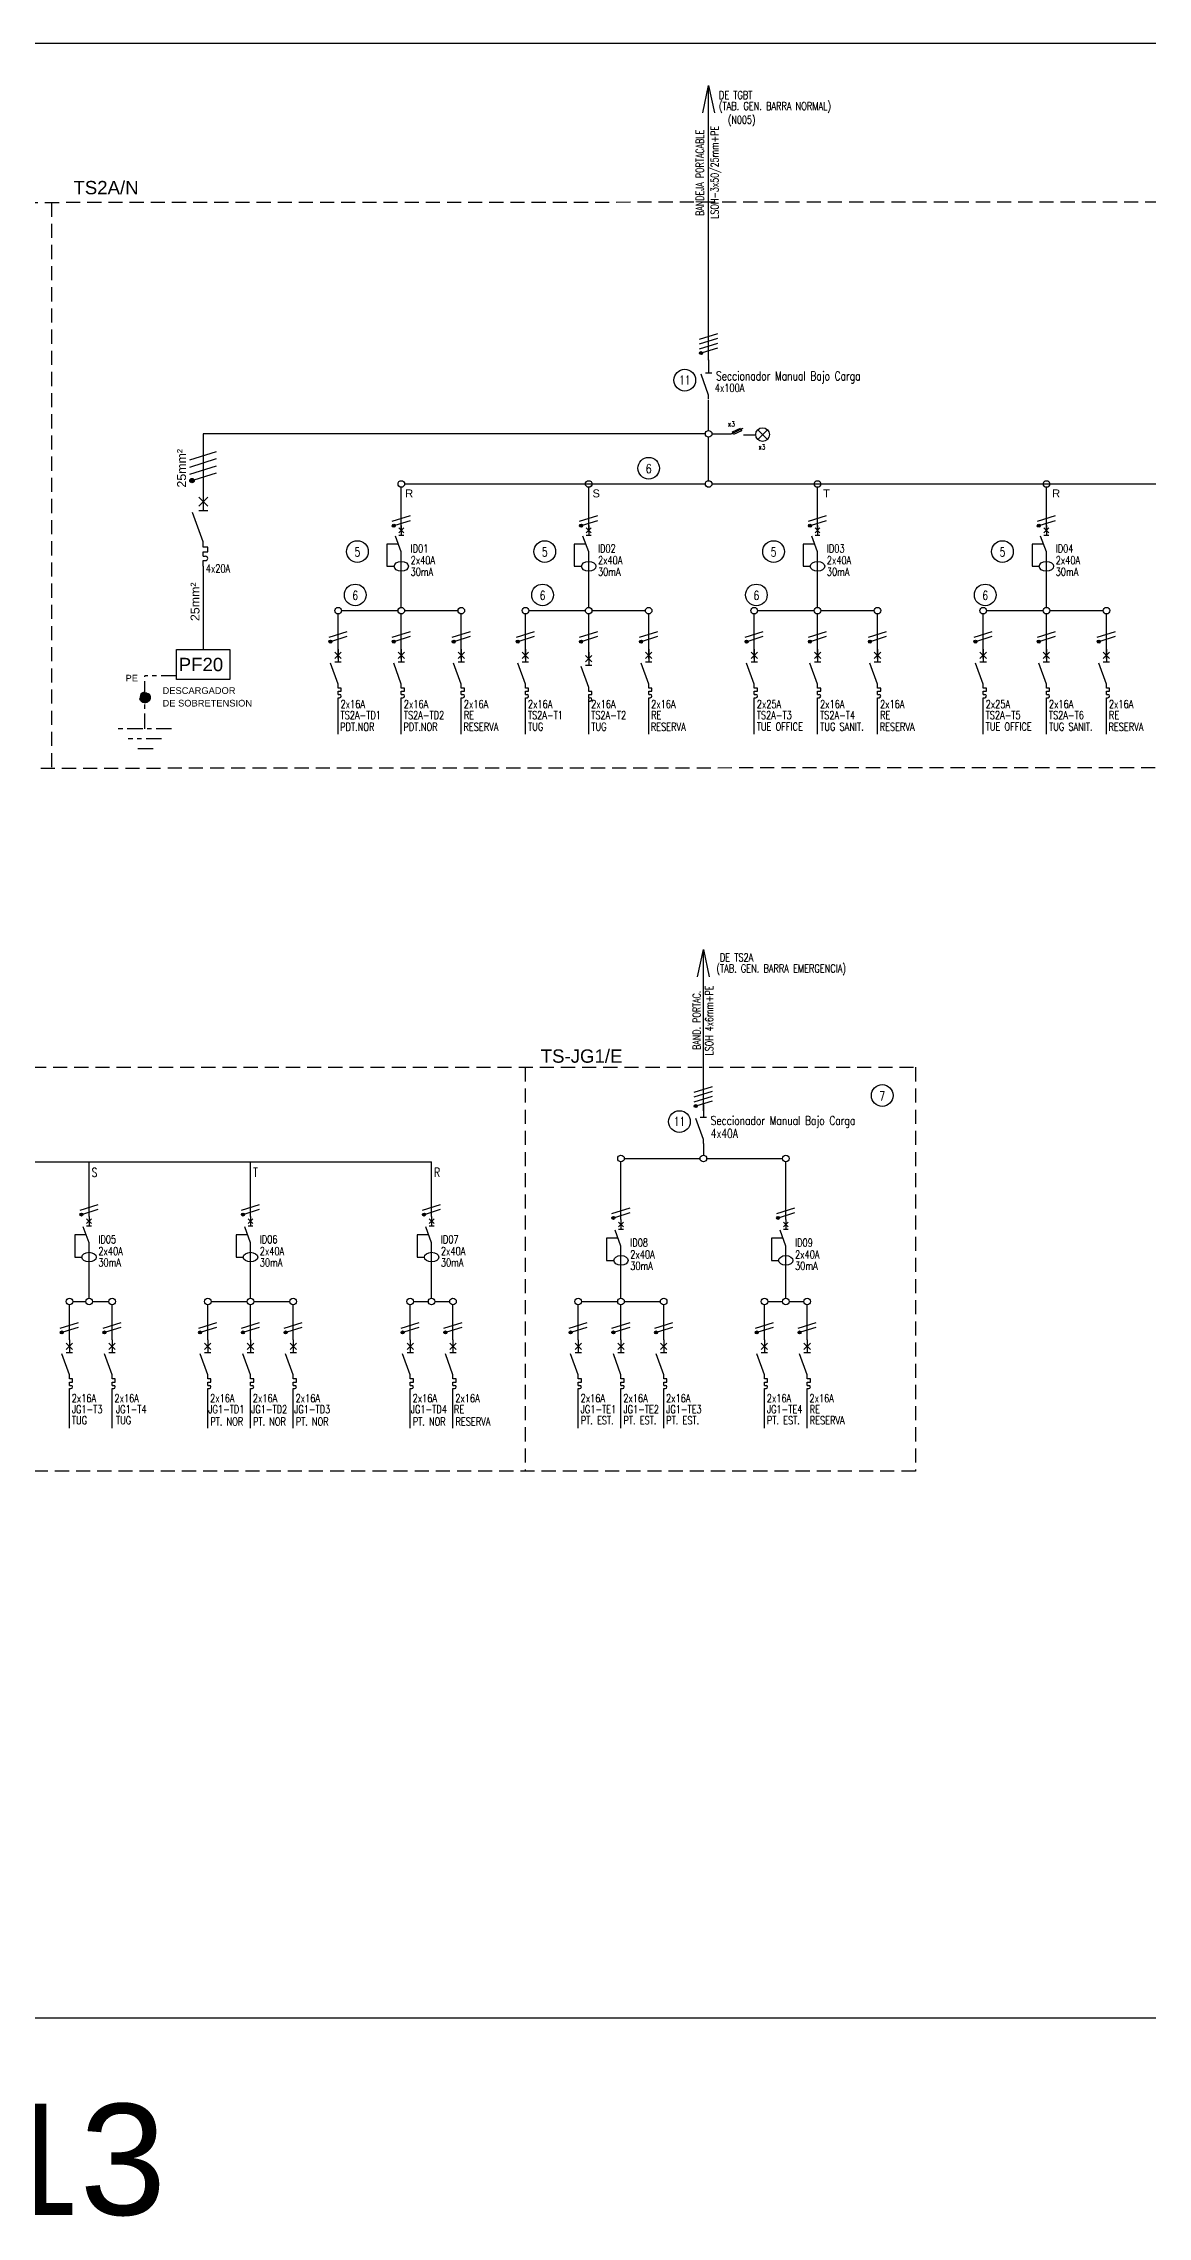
# Model space of a CAD drawing. Extents: x 2998 to 3854, y 1175 to 1727.
# Drawn here: x 3617.17 to 3642.02, y 1495.37 to 1544.25 of the extents above; entities that cross this region are included whole.
import ezdxf
from ezdxf.enums import TextEntityAlignment as Align

# ---------------------------------------------------------------- set-up
doc = ezdxf.new("R2010")
doc.units = 0
doc.linetypes.add('OCJ-ESQUEMAS UNIFILARES-CORREGIDOS IDO-REV.br$0$DASHED', pattern=[19.05, 12.7, -6.35])
doc.linetypes.add('OCJ-ESQUEMAS UNIFILARES-CORREGIDOS IDO-REV.br$0$EJE_5', pattern=[7.1, 5, -1, 0.1, -1])
for name, color, linetype in [('OCJ-ESQUEMAS UNIFILARES-CORREGIDOS IDO-REV.br$0$00-IE', 1, 'Continuous'), ('OCJ-ESQUEMAS UNIFILARES-CORREGIDOS IDO-REV.br$0$00-IE-CABLES', 10, 'Continuous'), ('OCJ-ESQUEMAS UNIFILARES-CORREGIDOS IDO-REV.br$0$01-ELE-APARATOS', 170, 'Continuous'), ('OCJ-ESQUEMAS UNIFILARES-CORREGIDOS IDO-REV.br$0$CABLES', 10, 'Continuous'), ('OCJ-ESQUEMAS UNIFILARES-CORREGIDOS IDO-REV.br$0$ELECTRIC', 4, 'Continuous'), ('OCJ-ESQUEMAS UNIFILARES-CORREGIDOS IDO-REV.br$0$NOMBRE DE PLANOS', 6, 'Continuous'), ('OCJ-ESQUEMAS UNIFILARES-CORREGIDOS IDO-REV.br$0$PAT', 80, 'Continuous'), ('OCJ-ESQUEMAS UNIFILARES-CORREGIDOS IDO-REV.br$0$TEXTO', 7, 'Continuous'), ('OCJ-ESQUEMAS UNIFILARES-CORREGIDOS IDO-REV.br$0$Textos', 4, 'Continuous')]:
    doc.layers.add(name, color=color, linetype=linetype)
doc.styles.add('OCJ-ESQUEMAS UNIFILARES-CORREGIDOS IDO-REV.br$0$ARIAL', font='arial.ttf', dxfattribs={"height": 0.2})
doc.styles.add('OCJ-ESQUEMAS UNIFILARES-CORREGIDOS IDO-REV.br$0$COTAS', font='sanss___.ttf', dxfattribs={"width": 0.7})
doc.styles.add('OCJ-ESQUEMAS UNIFILARES-CORREGIDOS IDO-REV.br$0$Electricidad', font='ROMANS.SHX', dxfattribs={"width": 0.75, "height": 0.175})
doc.styles.add('OCJ-ESQUEMAS UNIFILARES-CORREGIDOS IDO-REV.br$0$Standard', font='arial.ttf')

# ---------------------------------------------------------------- blocks, each defined once
blk = doc.blocks.new('OCJ-ESQUEMAS UNIFILARES-CORREGIDOS IDO-REV.br$0$Unif-Interruptor-Term')
for p, q in [((0, -1.013), (0.045, -1.013)), ((0, -1.103), (0.045, -1.103))]:
    blk.add_line(p, q)
for points in [[(-0.09, 0.177), (0.09, -0.003)], [(-0.09, -0.003), (0.09, 0.177)], [(0, 0.267), (0, -0.093)], [(0, -0.72), (-0.215, -0.128)], [(-0.09, -0.093), (0.09, -0.093)], [(0, -0.833), (0, -0.72)], [(0, -0.923), (0.09, -0.923), (0.09, -0.833), (0, -0.833)], [(0, -1.013), (0, -0.923)], [(0, -1.215), (0, -1.103)]]:
    blk.add_lwpolyline(points)
blk.add_arc((0.045, -1.058), 0.045, 270, 90)
blk = doc.blocks.new('OCJ-ESQUEMAS UNIFILARES-CORREGIDOS IDO-REV.br$0$Unif-Interruptor-Dif')
for points in [[(-0.068, 0.11), (0.068, -0.025)], [(-0.068, -0.025), (0.068, 0.11)], [(0, 0.177), (0, -0.093)], [(-0.081, -0.343), (-0.405, -0.343), (-0.405, -0.97), (-0.202, -0.97)], [(0, -0.565), (-0.162, -0.121)], [(-0.068, -0.093), (0.068, -0.093)], [(0, -1.308), (0, -0.565)]]:
    blk.add_lwpolyline(points)
blk.add_ellipse((0, -0.97), major_axis=(0.203, 0), ratio=0.670814)
blk = doc.blocks.new('OCJ-ESQUEMAS UNIFILARES-CORREGIDOS IDO-REV.br$0$A$C7AFF483F')
for points in [[(0, 0.09), (-0.172, 0.564)], [(-0.072, 0.592), (0.072, 0.592)], [(0, 0.88), (0, 0.592)], [(0, 0), (0, 0.09)]]:
    blk.add_lwpolyline(points)
blk = doc.blocks.new('OCJ-ESQUEMAS UNIFILARES-CORREGIDOS IDO-REV.br$0$ITM')
at = {"layer": 'OCJ-ESQUEMAS UNIFILARES-CORREGIDOS IDO-REV.br$0$01-ELE-APARATOS'}
for p, q in [((0, 0.225), (0.05, 0.225)), ((0, 0.125), (0.05, 0.125))]:
    blk.add_line(p, q, dxfattribs=at)
for points in [[(-0.1, 1.55), (0.1, 1.35)], [(-0.1, 1.35), (0.1, 1.55)], [(0, 1.65), (0, 1.25)], [(0, 0.55), (-0.239, 1.208)], [(-0.1, 1.25), (0.1, 1.25)], [(0, 0.425), (0, 0.55)], [(0, 0.325), (0.1, 0.325), (0.1, 0.425), (0, 0.425)], [(0, 0.225), (0, 0.325)], [(0, 0), (0, 0.125)]]:
    blk.add_lwpolyline(points, dxfattribs=at)
blk.add_arc((0.05, 0.175), 0.05, 270, 90, dxfattribs=at)

msp = doc.modelspace()

# ---------------------------------------------------------------- hatches: boundary and pattern name
at = {"layer": 'OCJ-ESQUEMAS UNIFILARES-CORREGIDOS IDO-REV.br$0$00-IE-CABLES'}
for points in [[(3631.943, 1537.269, 1), (3631.998, 1537.309, 1)], [(3625.026, 1533.387, 1), (3625.081, 1533.427, 1)], [(3629.243, 1533.387, 1), (3629.298, 1533.427, 1)], [(3634.394, 1533.387, 1), (3634.449, 1533.427, 1)], [(3639.545, 1533.387, 1), (3639.6, 1533.427, 1)], [(3623.602, 1530.78, 1), (3623.657, 1530.819, 1)], [(3625.027, 1530.78, 1), (3625.081, 1530.819, 1)], [(3626.377, 1530.78, 1), (3626.431, 1530.819, 1)], [(3627.819, 1530.78, 1), (3627.874, 1530.819, 1)], [(3629.243, 1530.78, 1), (3629.298, 1530.819, 1)], [(3630.593, 1530.78, 1), (3630.648, 1530.819, 1)], [(3632.97, 1530.78, 1), (3633.025, 1530.819, 1)], [(3634.394, 1530.78, 1), (3634.449, 1530.819, 1)], [(3635.744, 1530.78, 1), (3635.799, 1530.819, 1)], [(3638.121, 1530.78, 1), (3638.176, 1530.819, 1)], [(3639.545, 1530.78, 1), (3639.6, 1530.819, 1)], [(3640.895, 1530.78, 1), (3640.95, 1530.819, 1)], [(3631.823, 1520.33, 1), (3631.877, 1520.37, 1)], [(3617.999, 1517.89, 1), (3618.053, 1517.93, 1)], [(3621.632, 1517.89, 1), (3621.686, 1517.93, 1)], [(3625.708, 1517.89, 1), (3625.763, 1517.93, 1)], [(3629.97, 1517.816, 1), (3630.025, 1517.856, 1)], [(3633.679, 1517.816, 1), (3633.734, 1517.856, 1)], [(3617.555, 1515.238, 1), (3617.61, 1515.278, 1)], [(3618.517, 1515.238, 1), (3618.571, 1515.278, 1)], [(3620.67, 1515.238, 1), (3620.725, 1515.278, 1)], [(3621.632, 1515.238, 1), (3621.686, 1515.278, 1)], [(3622.593, 1515.238, 1), (3622.648, 1515.278, 1)], [(3625.227, 1515.238, 1), (3625.282, 1515.278, 1)], [(3626.189, 1515.238, 1), (3626.244, 1515.278, 1)], [(3629.008, 1515.238, 1), (3629.063, 1515.278, 1)], [(3629.97, 1515.238, 1), (3630.025, 1515.278, 1)], [(3630.932, 1515.238, 1), (3630.986, 1515.278, 1)], [(3633.198, 1515.238, 1), (3633.253, 1515.278, 1)], [(3634.16, 1515.238, 1), (3634.214, 1515.278, 1)]]:
    msp.add_hatch(color=256, dxfattribs=at).paths.add_polyline_path(points)
at = {"layer": 'OCJ-ESQUEMAS UNIFILARES-CORREGIDOS IDO-REV.br$0$CABLES'}
msp.add_hatch(color=256, dxfattribs=at).paths.add_polyline_path([(3620.553, 1534.45, 1), (3620.472, 1534.391, 1)])
at = {"layer": 'OCJ-ESQUEMAS UNIFILARES-CORREGIDOS IDO-REV.br$0$PAT', "linetype": 'OCJ-ESQUEMAS UNIFILARES-CORREGIDOS IDO-REV.br$0$EJE_5', "ltscale": 0.07}
h = msp.add_hatch(color=256, dxfattribs=at)
h.paths.add_polyline_path([(3619.334, 1529.543), (3619.574, 1529.543, 1)])
h.paths.add_polyline_path([(3619.574, 1529.543), (3619.454, 1529.543), (3619.454, 1529.423, 0.414214)])
h.paths.add_polyline_path([(3619.454, 1529.543), (3619.334, 1529.543, 0.414214), (3619.454, 1529.423)])

# ---------------------------------------------------------------- linework, layer by layer
at = {"layer": 'OCJ-ESQUEMAS UNIFILARES-CORREGIDOS IDO-REV.br$0$00-IE'}
for p, q in [((3620.767, 1535.472), (3620.767, 1534.146)), ((3632.068, 1535.472), (3620.767, 1535.472)), ((3620.767, 1532.496), (3620.767, 1530.625))]:
    msp.add_line(p, q, dxfattribs=at)
for points in [[(3632.216, 1535.472), (3632.652, 1535.472), (3632.921, 1535.597)], [(3632.924, 1535.45), (3633.202, 1535.45)]]:
    msp.add_lwpolyline(points, dxfattribs=at)
msp.add_lwpolyline([(3632.676, 1535.518), (3632.857, 1535.601), (3632.884, 1535.543), (3632.703, 1535.46)], close=True, dxfattribs=at)
at = {"layer": 'OCJ-ESQUEMAS UNIFILARES-CORREGIDOS IDO-REV.br$0$00-IE-CABLES'}
for p, q in [((3632.142, 1537.129), (3632.142, 1543.309)), ((3632.142, 1535.546), (3632.142, 1536.231)), ((3632.142, 1534.419), (3632.142, 1535.398)), ((3625.225, 1533.269), (3625.225, 1534.271)), ((3625.299, 1534.345), (3632.068, 1534.345)), ((3629.442, 1533.269), (3629.442, 1534.271)), ((3632.216, 1534.345), (3644.15, 1534.345)), ((3634.593, 1533.269), (3634.593, 1534.271)), ((3639.744, 1533.269), (3639.744, 1534.271)), ((3625.225, 1531.569), (3625.225, 1532.371)), ((3629.442, 1531.569), (3629.442, 1532.371)), ((3634.593, 1531.569), (3634.593, 1532.371)), ((3639.744, 1531.569), (3639.744, 1532.371)), ((3623.801, 1530.419), (3623.801, 1531.421)), ((3623.875, 1531.495), (3625.151, 1531.495)), ((3625.225, 1530.419), (3625.225, 1531.421)), ((3625.299, 1531.495), (3626.501, 1531.495)), ((3626.575, 1530.419), (3626.575, 1531.421)), ((3628.018, 1530.419), (3628.018, 1531.421)), ((3628.092, 1531.495), (3629.368, 1531.495)), ((3629.442, 1530.419), (3629.442, 1531.421)), ((3629.516, 1531.495), (3630.718, 1531.495)), ((3630.792, 1530.419), (3630.792, 1531.421)), ((3633.169, 1530.419), (3633.169, 1531.421)), ((3633.243, 1531.495), (3634.519, 1531.495)), ((3634.593, 1530.419), (3634.593, 1531.421)), ((3634.667, 1531.495), (3635.869, 1531.495)), ((3635.943, 1530.419), (3635.943, 1531.421)), ((3638.32, 1530.419), (3638.32, 1531.421)), ((3638.394, 1531.495), (3639.67, 1531.495)), ((3639.744, 1530.419), (3639.744, 1531.421)), ((3639.818, 1531.495), (3641.02, 1531.495)), ((3641.094, 1530.419), (3641.094, 1531.421)), ((3623.801, 1528.719), (3623.801, 1529.521)), ((3625.225, 1528.719), (3625.225, 1529.521)), ((3626.575, 1528.719), (3626.575, 1529.521)), ((3628.018, 1528.719), (3628.018, 1529.521)), ((3629.442, 1528.719), (3629.442, 1529.521)), ((3630.792, 1528.719), (3630.792, 1529.521)), ((3633.169, 1528.719), (3633.169, 1529.521)), ((3634.593, 1528.719), (3634.593, 1529.521)), ((3635.943, 1528.719), (3635.943, 1529.521)), ((3638.32, 1528.719), (3638.32, 1529.521)), ((3639.744, 1528.719), (3639.744, 1529.521)), ((3641.094, 1528.719), (3641.094, 1529.521)), ((3632.023, 1520.242), (3632.023, 1523.875)), ((3632.023, 1519.506), (3632.023, 1519.245)), ((3606.298, 1519.097), (3625.907, 1519.097)), ((3618.197, 1517.87), (3618.197, 1519.097)), ((3621.83, 1517.87), (3621.83, 1519.097)), ((3625.907, 1517.87), (3625.907, 1519.097)), ((3630.169, 1517.796), (3630.169, 1519.097)), ((3630.242, 1519.171), (3631.949, 1519.171)), ((3632.097, 1519.171), (3633.804, 1519.171)), ((3633.878, 1517.796), (3633.878, 1519.097)), ((3618.197, 1516.028), (3618.197, 1516.83)), ((3621.83, 1516.028), (3621.83, 1516.83)), ((3625.907, 1516.028), (3625.907, 1516.83)), ((3630.169, 1516.028), (3630.169, 1516.756)), ((3633.878, 1516.028), (3633.878, 1516.756)), ((3617.828, 1515.954), (3618.123, 1515.954)), ((3618.272, 1515.954), (3618.641, 1515.954)), ((3620.943, 1515.954), (3621.756, 1515.954)), ((3621.904, 1515.954), (3622.718, 1515.954)), ((3625.5, 1515.954), (3625.833, 1515.954)), ((3625.981, 1515.954), (3626.314, 1515.954)), ((3629.281, 1515.954), (3630.095, 1515.954)), ((3630.243, 1515.954), (3631.056, 1515.954)), ((3633.471, 1515.954), (3633.804, 1515.954)), ((3633.952, 1515.954), (3634.284, 1515.954)), ((3617.754, 1515.092), (3617.754, 1515.88)), ((3618.715, 1515.092), (3618.715, 1515.88)), ((3620.869, 1515.092), (3620.869, 1515.88)), ((3621.83, 1515.092), (3621.83, 1515.88)), ((3622.792, 1515.092), (3622.792, 1515.88)), ((3625.426, 1515.092), (3625.426, 1515.88)), ((3626.388, 1515.092), (3626.388, 1515.88)), ((3629.207, 1515.092), (3629.207, 1515.88)), ((3630.169, 1515.092), (3630.169, 1515.88)), ((3631.13, 1515.092), (3631.13, 1515.88)), ((3633.397, 1515.092), (3633.397, 1515.88)), ((3634.359, 1515.092), (3634.359, 1515.88)), ((3617.754, 1513.104), (3617.754, 1513.906)), ((3618.715, 1513.104), (3618.715, 1513.906)), ((3620.869, 1513.104), (3620.869, 1513.906)), ((3621.83, 1513.104), (3621.83, 1513.906)), ((3622.792, 1513.104), (3622.792, 1513.906)), ((3625.426, 1513.104), (3625.426, 1513.906)), ((3626.388, 1513.104), (3626.388, 1513.906)), ((3629.207, 1513.104), (3629.207, 1513.906)), ((3630.169, 1513.104), (3630.169, 1513.906)), ((3631.13, 1513.104), (3631.13, 1513.906)), ((3633.397, 1513.104), (3633.397, 1513.906)), ((3634.359, 1513.104), (3634.359, 1513.906))]:
    msp.add_line(p, q, dxfattribs=at)
for points in [[(3632.011, 1542.691), (3632.142, 1543.309), (3632.273, 1542.691)], [(3631.938, 1537.603), (3632.345, 1537.732)], [(3631.938, 1537.495), (3632.345, 1537.624)], [(3631.938, 1537.387), (3632.345, 1537.516)], [(3632.003, 1537.299), (3632.345, 1537.408)], [(3625.022, 1533.505), (3625.429, 1533.634)], [(3629.238, 1533.505), (3629.645, 1533.634)], [(3634.389, 1533.505), (3634.796, 1533.634)], [(3639.54, 1533.505), (3639.947, 1533.634)], [(3625.086, 1533.417), (3625.429, 1533.526)], [(3629.303, 1533.417), (3629.645, 1533.526)], [(3634.454, 1533.417), (3634.796, 1533.526)], [(3639.604, 1533.417), (3639.947, 1533.526)], [(3623.598, 1530.897), (3624.005, 1531.026)], [(3623.662, 1530.81), (3624.005, 1530.918)], [(3625.022, 1530.897), (3625.429, 1531.026)], [(3625.086, 1530.81), (3625.429, 1530.918)], [(3626.372, 1530.897), (3626.779, 1531.026)], [(3626.436, 1530.81), (3626.779, 1530.918)], [(3627.814, 1530.897), (3628.221, 1531.026)], [(3627.879, 1530.81), (3628.221, 1530.918)], [(3629.238, 1530.897), (3629.645, 1531.026)], [(3629.303, 1530.81), (3629.645, 1530.918)], [(3630.588, 1530.897), (3630.995, 1531.026)], [(3630.653, 1530.81), (3630.995, 1530.918)], [(3632.965, 1530.897), (3633.372, 1531.026)], [(3633.029, 1530.81), (3633.372, 1530.918)], [(3634.389, 1530.897), (3634.796, 1531.026)], [(3634.454, 1530.81), (3634.796, 1530.918)], [(3635.739, 1530.897), (3636.146, 1531.026)], [(3635.804, 1530.81), (3636.146, 1530.918)], [(3638.116, 1530.897), (3638.523, 1531.026)], [(3638.18, 1530.81), (3638.523, 1530.918)], [(3639.54, 1530.897), (3639.947, 1531.026)], [(3639.604, 1530.81), (3639.947, 1530.918)], [(3640.89, 1530.897), (3641.297, 1531.026)], [(3640.954, 1530.81), (3641.297, 1530.918)], [(3631.892, 1523.257), (3632.023, 1523.875), (3632.154, 1523.257)], [(3631.818, 1520.664), (3632.225, 1520.793)], [(3631.818, 1520.556), (3632.225, 1520.685)], [(3631.818, 1520.448), (3632.225, 1520.577)], [(3631.882, 1520.36), (3632.225, 1520.469)], [(3617.994, 1518.008), (3618.401, 1518.137)], [(3618.058, 1517.921), (3618.401, 1518.029)], [(3621.627, 1518.008), (3622.034, 1518.137)], [(3621.691, 1517.921), (3622.034, 1518.029)], [(3625.703, 1518.008), (3626.11, 1518.137)], [(3625.768, 1517.921), (3626.11, 1518.029)], [(3629.965, 1517.934), (3630.372, 1518.063)], [(3630.029, 1517.846), (3630.372, 1517.955)], [(3633.674, 1517.934), (3634.081, 1518.063)], [(3633.739, 1517.846), (3634.081, 1517.955)], [(3617.55, 1515.356), (3617.957, 1515.485)], [(3618.512, 1515.356), (3618.919, 1515.485)], [(3620.665, 1515.356), (3621.072, 1515.485)], [(3621.627, 1515.356), (3622.034, 1515.485)], [(3622.588, 1515.356), (3622.995, 1515.485)], [(3625.222, 1515.356), (3625.629, 1515.485)], [(3626.184, 1515.356), (3626.591, 1515.485)], [(3629.003, 1515.356), (3629.41, 1515.485)], [(3629.965, 1515.356), (3630.372, 1515.485)], [(3630.927, 1515.356), (3631.334, 1515.485)], [(3633.193, 1515.356), (3633.6, 1515.485)], [(3634.155, 1515.356), (3634.562, 1515.485)], [(3617.615, 1515.268), (3617.957, 1515.377)], [(3618.576, 1515.268), (3618.919, 1515.377)], [(3620.729, 1515.268), (3621.072, 1515.377)], [(3621.691, 1515.268), (3622.034, 1515.377)], [(3622.653, 1515.268), (3622.995, 1515.377)], [(3625.287, 1515.268), (3625.629, 1515.377)], [(3626.249, 1515.268), (3626.591, 1515.377)], [(3629.068, 1515.268), (3629.41, 1515.377)], [(3630.029, 1515.268), (3630.372, 1515.377)], [(3630.991, 1515.268), (3631.334, 1515.377)], [(3633.258, 1515.268), (3633.6, 1515.377)], [(3634.219, 1515.268), (3634.562, 1515.377)]]:
    msp.add_lwpolyline(points, dxfattribs=at)
at = {"layer": 'OCJ-ESQUEMAS UNIFILARES-CORREGIDOS IDO-REV.br$0$00-IE-CABLES', "color": 3}
msp.add_lwpolyline([(3620.168, 1530.625), (3621.365, 1530.625), (3621.365, 1529.943), (3620.168, 1529.943)], close=True, dxfattribs=at)
at = {"layer": 'OCJ-ESQUEMAS UNIFILARES-CORREGIDOS IDO-REV.br$0$00-IE-CABLES'}
for centre, radius in [((3631.97, 1537.289), 0.0338), ((3632.142, 1535.472), 0.0741), ((3625.225, 1534.345), 0.0741), ((3629.442, 1534.345), 0.0741), ((3632.142, 1534.345), 0.0741), ((3634.593, 1534.345), 0.0741), ((3639.744, 1534.345), 0.0741), ((3625.054, 1533.407), 0.0338), ((3629.27, 1533.407), 0.0338), ((3634.421, 1533.407), 0.0338), ((3639.572, 1533.407), 0.0338), ((3623.801, 1531.495), 0.0741), ((3625.225, 1531.495), 0.0741), ((3626.575, 1531.495), 0.0741), ((3628.018, 1531.495), 0.0741), ((3629.442, 1531.495), 0.0741), ((3630.792, 1531.495), 0.0741), ((3633.169, 1531.495), 0.0741), ((3634.593, 1531.495), 0.0741), ((3635.943, 1531.495), 0.0741), ((3638.32, 1531.495), 0.0741), ((3639.744, 1531.495), 0.0741), ((3641.094, 1531.495), 0.0741), ((3623.63, 1530.799), 0.0338), ((3625.054, 1530.799), 0.0338), ((3626.404, 1530.799), 0.0338), ((3627.846, 1530.799), 0.0338), ((3629.27, 1530.799), 0.0338), ((3630.62, 1530.799), 0.0338), ((3632.997, 1530.799), 0.0338), ((3634.421, 1530.799), 0.0338), ((3635.771, 1530.799), 0.0338), ((3638.148, 1530.799), 0.0338), ((3639.572, 1530.799), 0.0338), ((3640.922, 1530.799), 0.0338), ((3631.85, 1520.35), 0.0338), ((3630.169, 1519.171), 0.0741), ((3632.023, 1519.171), 0.0741), ((3633.878, 1519.171), 0.0741), ((3618.026, 1517.91), 0.0338), ((3621.659, 1517.91), 0.0338), ((3625.736, 1517.91), 0.0338), ((3629.997, 1517.836), 0.0338), ((3633.706, 1517.836), 0.0338), ((3617.754, 1515.954), 0.0741), ((3618.197, 1515.954), 0.0741), ((3618.715, 1515.954), 0.0741), ((3620.869, 1515.954), 0.0741), ((3621.83, 1515.954), 0.0741), ((3622.792, 1515.954), 0.0741), ((3625.426, 1515.954), 0.0741), ((3625.907, 1515.954), 0.0741), ((3626.388, 1515.954), 0.0741), ((3629.207, 1515.954), 0.0741), ((3630.169, 1515.954), 0.0741), ((3631.13, 1515.954), 0.0741), ((3633.397, 1515.954), 0.0741), ((3633.878, 1515.954), 0.0741), ((3634.359, 1515.954), 0.0741), ((3617.582, 1515.258), 0.0338), ((3618.544, 1515.258), 0.0338), ((3620.697, 1515.258), 0.0338), ((3621.659, 1515.258), 0.0338), ((3622.621, 1515.258), 0.0338), ((3625.255, 1515.258), 0.0338), ((3626.216, 1515.258), 0.0338), ((3629.036, 1515.258), 0.0338), ((3629.997, 1515.258), 0.0338), ((3630.959, 1515.258), 0.0338), ((3633.225, 1515.258), 0.0338), ((3634.187, 1515.258), 0.0338)]:
    msp.add_circle(centre, radius, dxfattribs=at)
at = {"layer": 'OCJ-ESQUEMAS UNIFILARES-CORREGIDOS IDO-REV.br$0$01-ELE-APARATOS'}
for p, q in [((3633.466, 1535.347), (3633.248, 1535.565)), ((3633.248, 1535.347), (3633.466, 1535.565))]:
    msp.add_line(p, q, dxfattribs=at)
msp.add_circle((3633.357, 1535.456), 0.154, dxfattribs=at)
at = {"layer": 'OCJ-ESQUEMAS UNIFILARES-CORREGIDOS IDO-REV.br$0$CABLES'}
for points in [[(3620.465, 1534.886), (3621.068, 1535.076)], [(3620.465, 1534.726), (3621.068, 1534.916)], [(3620.465, 1534.566), (3621.068, 1534.756)], [(3620.561, 1534.436), (3621.068, 1534.596)]]:
    msp.add_lwpolyline(points, dxfattribs=at)
msp.add_circle((3620.513, 1534.421), 0.05, dxfattribs=at)
at = {"layer": 'OCJ-ESQUEMAS UNIFILARES-CORREGIDOS IDO-REV.br$0$ELECTRIC', "linetype": 'OCJ-ESQUEMAS UNIFILARES-CORREGIDOS IDO-REV.br$0$DASHED', "ltscale": 0.025}
msp.add_line((3617.361, 1527.975), (3617.361, 1540.673), dxfattribs=at)
for points in [[(3578.533, 1527.931), (3652.288, 1527.975), (3652.288, 1540.694), (3578.533, 1540.65)], [(3601.196, 1521.222), (3636.797, 1521.222), (3636.797, 1512.137), (3601.196, 1512.137)]]:
    msp.add_lwpolyline(points, close=True, dxfattribs=at)
msp.add_lwpolyline([(3628.012, 1521.222), (3628.012, 1512.137)], dxfattribs=at)
at = {"layer": 'OCJ-ESQUEMAS UNIFILARES-CORREGIDOS IDO-REV.br$0$NOMBRE DE PLANOS'}
msp.add_lwpolyline([(3577.304, 1499.836), (3657.112, 1499.836), (3657.112, 1544.255), (3577.304, 1544.255)], close=True, dxfattribs=at)
at = {"layer": 'OCJ-ESQUEMAS UNIFILARES-CORREGIDOS IDO-REV.br$0$PAT', "linetype": 'OCJ-ESQUEMAS UNIFILARES-CORREGIDOS IDO-REV.br$0$EJE_5', "ltscale": 0.07}
for p, q in [((3620.168, 1530.03), (3619.454, 1530.03)), ((3619.454, 1529.56), (3619.454, 1530.03)), ((3619.454, 1528.835), (3619.454, 1529.543)), ((3620.054, 1528.835), (3618.854, 1528.835)), ((3619.829, 1528.61), (3619.079, 1528.61)), ((3619.641, 1528.385), (3619.266, 1528.385))]:
    msp.add_line(p, q, dxfattribs=at)
msp.add_circle((3619.454, 1529.543), 0.12, dxfattribs=at)
msp.add_circle((3619.454, 1529.543), 0.12, dxfattribs=at)
at = {"layer": 'OCJ-ESQUEMAS UNIFILARES-CORREGIDOS IDO-REV.br$0$TEXTO'}
for centre in [(3631.604, 1536.68), (3630.792, 1534.699), (3624.236, 1532.825), (3628.453, 1532.825), (3633.604, 1532.825), (3638.755, 1532.825), (3624.188, 1531.848), (3628.404, 1531.848), (3633.216, 1531.848), (3638.367, 1531.848), (3636.049, 1520.588), (3631.485, 1520.001)]:
    msp.add_circle(centre, 0.244, dxfattribs=at)

# ---------------------------------------------------------------- block references
at = {"layer": 'OCJ-ESQUEMAS UNIFILARES-CORREGIDOS IDO-REV.br$0$01-ELE-APARATOS'}
for name, p in [('OCJ-ESQUEMAS UNIFILARES-CORREGIDOS IDO-REV.br$0$A$C7AFF483F', (3632.142, 1536.254)), ('OCJ-ESQUEMAS UNIFILARES-CORREGIDOS IDO-REV.br$0$ITM', (3620.767, 1532.496)), ('OCJ-ESQUEMAS UNIFILARES-CORREGIDOS IDO-REV.br$0$A$C7AFF483F', (3632.023, 1519.506))]:
    msp.add_blockref(name, p, dxfattribs=at)
at = {"layer": 'OCJ-ESQUEMAS UNIFILARES-CORREGIDOS IDO-REV.br$0$01-ELE-APARATOS', "xscale": 0.7999999999999545, "yscale": 0.7999999999999545, "zscale": 0.7999999999999545}
for name, p in [('OCJ-ESQUEMAS UNIFILARES-CORREGIDOS IDO-REV.br$0$Unif-Interruptor-Dif', (3625.225, 1533.269)), ('OCJ-ESQUEMAS UNIFILARES-CORREGIDOS IDO-REV.br$0$Unif-Interruptor-Dif', (3629.442, 1533.269)), ('OCJ-ESQUEMAS UNIFILARES-CORREGIDOS IDO-REV.br$0$Unif-Interruptor-Dif', (3634.593, 1533.269)), ('OCJ-ESQUEMAS UNIFILARES-CORREGIDOS IDO-REV.br$0$Unif-Interruptor-Dif', (3639.744, 1533.269)), ('OCJ-ESQUEMAS UNIFILARES-CORREGIDOS IDO-REV.br$0$Unif-Interruptor-Term', (3623.801, 1530.419)), ('OCJ-ESQUEMAS UNIFILARES-CORREGIDOS IDO-REV.br$0$Unif-Interruptor-Term', (3625.225, 1530.419)), ('OCJ-ESQUEMAS UNIFILARES-CORREGIDOS IDO-REV.br$0$Unif-Interruptor-Term', (3626.575, 1530.419)), ('OCJ-ESQUEMAS UNIFILARES-CORREGIDOS IDO-REV.br$0$Unif-Interruptor-Term', (3628.018, 1530.419)), ('OCJ-ESQUEMAS UNIFILARES-CORREGIDOS IDO-REV.br$0$Unif-Interruptor-Term', (3630.792, 1530.419)), ('OCJ-ESQUEMAS UNIFILARES-CORREGIDOS IDO-REV.br$0$Unif-Interruptor-Term', (3633.169, 1530.419)), ('OCJ-ESQUEMAS UNIFILARES-CORREGIDOS IDO-REV.br$0$Unif-Interruptor-Term', (3634.593, 1530.419)), ('OCJ-ESQUEMAS UNIFILARES-CORREGIDOS IDO-REV.br$0$Unif-Interruptor-Term', (3635.943, 1530.419)), ('OCJ-ESQUEMAS UNIFILARES-CORREGIDOS IDO-REV.br$0$Unif-Interruptor-Term', (3638.32, 1530.419)), ('OCJ-ESQUEMAS UNIFILARES-CORREGIDOS IDO-REV.br$0$Unif-Interruptor-Term', (3639.744, 1530.419)), ('OCJ-ESQUEMAS UNIFILARES-CORREGIDOS IDO-REV.br$0$Unif-Interruptor-Term', (3641.094, 1530.419)), ('OCJ-ESQUEMAS UNIFILARES-CORREGIDOS IDO-REV.br$0$Unif-Interruptor-Term', (3629.442, 1530.345)), ('OCJ-ESQUEMAS UNIFILARES-CORREGIDOS IDO-REV.br$0$Unif-Interruptor-Dif', (3618.197, 1517.728)), ('OCJ-ESQUEMAS UNIFILARES-CORREGIDOS IDO-REV.br$0$Unif-Interruptor-Dif', (3621.83, 1517.728)), ('OCJ-ESQUEMAS UNIFILARES-CORREGIDOS IDO-REV.br$0$Unif-Interruptor-Dif', (3625.907, 1517.728)), ('OCJ-ESQUEMAS UNIFILARES-CORREGIDOS IDO-REV.br$0$Unif-Interruptor-Dif', (3630.169, 1517.654)), ('OCJ-ESQUEMAS UNIFILARES-CORREGIDOS IDO-REV.br$0$Unif-Interruptor-Dif', (3633.878, 1517.654)), ('OCJ-ESQUEMAS UNIFILARES-CORREGIDOS IDO-REV.br$0$Unif-Interruptor-Term', (3617.754, 1514.878)), ('OCJ-ESQUEMAS UNIFILARES-CORREGIDOS IDO-REV.br$0$Unif-Interruptor-Term', (3618.715, 1514.878)), ('OCJ-ESQUEMAS UNIFILARES-CORREGIDOS IDO-REV.br$0$Unif-Interruptor-Term', (3620.869, 1514.878)), ('OCJ-ESQUEMAS UNIFILARES-CORREGIDOS IDO-REV.br$0$Unif-Interruptor-Term', (3621.83, 1514.878)), ('OCJ-ESQUEMAS UNIFILARES-CORREGIDOS IDO-REV.br$0$Unif-Interruptor-Term', (3622.792, 1514.878)), ('OCJ-ESQUEMAS UNIFILARES-CORREGIDOS IDO-REV.br$0$Unif-Interruptor-Term', (3625.426, 1514.878)), ('OCJ-ESQUEMAS UNIFILARES-CORREGIDOS IDO-REV.br$0$Unif-Interruptor-Term', (3626.388, 1514.878)), ('OCJ-ESQUEMAS UNIFILARES-CORREGIDOS IDO-REV.br$0$Unif-Interruptor-Term', (3629.207, 1514.878)), ('OCJ-ESQUEMAS UNIFILARES-CORREGIDOS IDO-REV.br$0$Unif-Interruptor-Term', (3630.169, 1514.878)), ('OCJ-ESQUEMAS UNIFILARES-CORREGIDOS IDO-REV.br$0$Unif-Interruptor-Term', (3631.13, 1514.878)), ('OCJ-ESQUEMAS UNIFILARES-CORREGIDOS IDO-REV.br$0$Unif-Interruptor-Term', (3633.397, 1514.878)), ('OCJ-ESQUEMAS UNIFILARES-CORREGIDOS IDO-REV.br$0$Unif-Interruptor-Term', (3634.359, 1514.878))]:
    msp.add_blockref(name, p, dxfattribs=at)

# ---------------------------------------------------------------- texts
at = {"layer": 'OCJ-ESQUEMAS UNIFILARES-CORREGIDOS IDO-REV.br$0$NOMBRE DE PLANOS', "insert": (3579.372, 1497.905), "char_height": 2.5, "attachment_point": 1, "style": 'OCJ-ESQUEMAS UNIFILARES-CORREGIDOS IDO-REV.br$0$Standard'}
msp.add_mtext_dynamic_manual_height_columns('OCJ-DE-IEL-UNI-000-013', width=92.70233, gutter_width=12.5, heights=[0], dxfattribs=at)
at = {"layer": 'OCJ-ESQUEMAS UNIFILARES-CORREGIDOS IDO-REV.br$0$TEXTO', "style": 'OCJ-ESQUEMAS UNIFILARES-CORREGIDOS IDO-REV.br$0$Electricidad', "width": 0.75}
for s, height, p in [('DE TGBT', 0.18, (3632.374, 1543.005)), ('(TAB. GEN. BARRA NORMAL)', 0.18, (3632.374, 1542.757)), ('11', 0.2, (3631.476, 1536.586)), ('4x100A', 0.18, (3632.28, 1536.418)), ('Seccionador Manual Bajo Carga', 0.2, (3632.309, 1536.675)), ('x3', 0.1118, (3632.578, 1535.639)), ('x3', 0.1118, (3633.264, 1535.121)), ('6', 0.2, (3630.728, 1534.589)), ('5', 0.2, (3624.172, 1532.715)), ('2x40A', 0.18, (3625.434, 1532.539)), ('ID01', 0.18, (3625.434, 1532.803)), ('5', 0.2, (3628.389, 1532.715)), ('2x40A', 0.18, (3629.651, 1532.539)), ('ID02', 0.18, (3629.651, 1532.803)), ('5', 0.2, (3633.54, 1532.715)), ('2x40A', 0.18, (3634.802, 1532.539)), ('ID03', 0.18, (3634.802, 1532.803)), ('5', 0.2, (3638.691, 1532.715)), ('2x40A', 0.18, (3639.953, 1532.539)), ('ID04', 0.18, (3639.953, 1532.803)), ('4x20A', 0.18, (3620.824, 1532.352)), ('30mA', 0.18, (3625.434, 1532.282)), ('30mA', 0.18, (3629.651, 1532.282)), ('30mA', 0.18, (3634.802, 1532.282)), ('30mA', 0.18, (3639.953, 1532.282)), ('6', 0.2, (3624.124, 1531.738)), ('6', 0.2, (3628.34, 1531.738)), ('6', 0.2, (3633.152, 1531.738)), ('6', 0.2, (3638.303, 1531.738)), ('TS2A-TD1', 0.18, (3623.858, 1529.055)), ('2x16A', 0.18, (3623.858, 1529.303)), ('TS2A-TD2', 0.18, (3625.282, 1529.055)), ('2x16A', 0.18, (3625.282, 1529.303)), ('2x16A', 0.18, (3626.632, 1529.303)), ('RE', 0.18, (3626.632, 1529.055)), ('TS2A-T1', 0.18, (3628.075, 1529.055)), ('2x16A', 0.18, (3628.075, 1529.303)), ('TS2A-T2', 0.18, (3629.499, 1529.055)), ('2x16A', 0.18, (3629.499, 1529.303)), ('2x16A', 0.18, (3630.849, 1529.303)), ('RE', 0.18, (3630.849, 1529.055)), ('TS2A-T3', 0.18, (3633.226, 1529.055)), ('2x25A', 0.18, (3633.226, 1529.303)), ('TS2A-T4', 0.18, (3634.65, 1529.055)), ('2x16A', 0.18, (3634.65, 1529.303)), ('2x16A', 0.18, (3636, 1529.303)), ('RE', 0.18, (3636, 1529.055)), ('TS2A-T5', 0.18, (3638.377, 1529.055)), ('2x25A', 0.18, (3638.377, 1529.303)), ('TS2A-T6', 0.18, (3639.801, 1529.055)), ('2x16A', 0.18, (3639.801, 1529.303)), ('2x16A', 0.18, (3641.151, 1529.303)), ('RE', 0.18, (3641.151, 1529.055)), ('PDT.NOR', 0.18, (3623.849, 1528.792)), ('PDT.NOR', 0.18, (3625.273, 1528.792)), ('RESERVA', 0.18, (3626.623, 1528.792)), ('TUG', 0.18, (3628.079, 1528.795)), ('TUG', 0.18, (3629.503, 1528.795)), ('RESERVA', 0.18, (3630.84, 1528.792)), ('TUE OFFICE', 0.18, (3633.227, 1528.796)), ('TUG SANIT.', 0.18, (3634.654, 1528.795)), ('RESERVA', 0.18, (3635.991, 1528.792)), ('TUE OFFICE', 0.18, (3638.377, 1528.796)), ('TUG SANIT.', 0.18, (3639.805, 1528.795)), ('RESERVA', 0.18, (3641.142, 1528.792)), ('DE TS2A', 0.18, (3632.395, 1523.605)), ('(TAB. GEN. BARRA EMERGENCIA)', 0.18, (3632.317, 1523.357)), ('7', 0.2, (3635.985, 1520.478)), ('11', 0.2, (3631.357, 1519.907)), ('Seccionador Manual Bajo Carga', 0.2, (3632.19, 1519.926)), ('4x40A', 0.2, (3632.19, 1519.635)), ('S', 0.2, (3618.255, 1518.759)), ('T', 0.2, (3621.888, 1518.759)), ('R', 0.2, (3625.964, 1518.759)), ('ID05', 0.18, (3618.406, 1517.262)), ('ID06', 0.18, (3622.039, 1517.262)), ('ID07', 0.18, (3626.116, 1517.262)), ('2x40A', 0.18, (3618.406, 1516.998)), ('30mA', 0.18, (3618.406, 1516.741)), ('2x40A', 0.18, (3622.039, 1516.998)), ('30mA', 0.18, (3622.039, 1516.741)), ('2x40A', 0.18, (3626.116, 1516.998)), ('30mA', 0.18, (3626.116, 1516.741)), ('2x40A', 0.18, (3630.378, 1516.923)), ('ID08', 0.18, (3630.378, 1517.188)), ('2x40A', 0.18, (3634.087, 1516.923)), ('ID09', 0.18, (3634.087, 1517.188)), ('30mA', 0.18, (3630.378, 1516.667)), ('30mA', 0.18, (3634.087, 1516.667)), ('JG1-T3', 0.18, (3617.811, 1513.44)), ('2x16A', 0.18, (3617.806, 1513.688)), ('2x16A', 0.18, (3618.768, 1513.688)), ('JG1-T4', 0.18, (3618.803, 1513.44)), ('JG1-TD1', 0.18, (3620.883, 1513.44)), ('2x16A', 0.18, (3620.921, 1513.688)), ('JG1-TD2', 0.18, (3621.846, 1513.44)), ('2x16A', 0.18, (3621.883, 1513.688)), ('JG1-TD3', 0.18, (3622.814, 1513.44)), ('2x16A', 0.18, (3622.845, 1513.688)), ('JG1-TD4', 0.18, (3625.44, 1513.44)), ('2x16A', 0.18, (3625.479, 1513.688)), ('RE', 0.18, (3626.409, 1513.44)), ('2x16A', 0.18, (3626.44, 1513.688)), ('JG1-TE1', 0.18, (3629.264, 1513.44)), ('2x16A', 0.18, (3629.26, 1513.688)), ('JG1-TE2', 0.18, (3630.226, 1513.44)), ('2x16A', 0.18, (3630.221, 1513.688)), ('JG1-TE3', 0.18, (3631.187, 1513.44)), ('2x16A', 0.18, (3631.183, 1513.688)), ('JG1-TE4', 0.18, (3633.454, 1513.44)), ('2x16A', 0.18, (3633.45, 1513.688)), ('2x16A', 0.18, (3634.411, 1513.688)), ('RE', 0.18, (3634.416, 1513.44)), ('TUG', 0.18, (3617.811, 1513.194)), ('TUG', 0.18, (3618.803, 1513.191)), ('PT. NOR', 0.18, (3620.926, 1513.163)), ('PT. NOR', 0.18, (3621.887, 1513.163)), ('PT. NOR', 0.18, (3622.849, 1513.163)), ('PT. NOR', 0.18, (3625.483, 1513.163)), ('RESERVA', 0.18, (3626.445, 1513.163)), ('PT. EST.', 0.18, (3629.264, 1513.191)), ('PT. EST.', 0.18, (3630.226, 1513.191)), ('PT. EST.', 0.18, (3631.187, 1513.191)), ('PT. EST.', 0.18, (3633.454, 1513.191)), ('RESERVA', 0.18, (3634.416, 1513.191))]:
    msp.add_text(s, height=height, dxfattribs=at).set_placement(p)
for s, p in [('LSOH-3x50/25mm+PE', (3632.363, 1541.355)), ('BANDEJA PORTACABLE', (3632.031, 1541.345)), ('BAND. PORTAC.', (3631.958, 1522.28)), ('LSOH 4x6mm+PE', (3632.242, 1522.274))]:
    msp.add_text(s, height=0.175, rotation=90, dxfattribs=at).set_placement(p, align=Align.CENTER)
msp.add_text('(N005)', height=0.175, dxfattribs=at).set_placement((3632.886, 1542.45), align=Align.CENTER)
at = {"layer": 'OCJ-ESQUEMAS UNIFILARES-CORREGIDOS IDO-REV.br$0$TEXTO'}
for s, height, style, p in [('TS2A/N', 0.3, 'OCJ-ESQUEMAS UNIFILARES-CORREGIDOS IDO-REV.br$0$ARIAL', (3617.845, 1540.862)), ('R', 0.18, 'OCJ-ESQUEMAS UNIFILARES-CORREGIDOS IDO-REV.br$0$Standard', (3625.312, 1534.043)), ('S', 0.18, 'OCJ-ESQUEMAS UNIFILARES-CORREGIDOS IDO-REV.br$0$Standard', (3629.528, 1534.043)), ('T', 0.18, 'OCJ-ESQUEMAS UNIFILARES-CORREGIDOS IDO-REV.br$0$Standard', (3634.721, 1534.043)), ('R', 0.18, 'OCJ-ESQUEMAS UNIFILARES-CORREGIDOS IDO-REV.br$0$Standard', (3639.872, 1534.043)), ('PE', 0.15, 'OCJ-ESQUEMAS UNIFILARES-CORREGIDOS IDO-REV.br$0$ARIAL', (3619.018, 1529.902)), ('DESCARGADOR ', 0.15, 'OCJ-ESQUEMAS UNIFILARES-CORREGIDOS IDO-REV.br$0$ARIAL', (3619.851, 1529.622)), ('DE SOBRETENSION', 0.15, 'OCJ-ESQUEMAS UNIFILARES-CORREGIDOS IDO-REV.br$0$ARIAL', (3619.851, 1529.339)), ('TS-JG1/E', 0.3, 'OCJ-ESQUEMAS UNIFILARES-CORREGIDOS IDO-REV.br$0$ARIAL', (3628.362, 1521.325))]:
    msp.add_text(s, height=height, dxfattribs=dict(at, style=style)).set_placement(p)
at = {"layer": 'OCJ-ESQUEMAS UNIFILARES-CORREGIDOS IDO-REV.br$0$TEXTO', "style": 'OCJ-ESQUEMAS UNIFILARES-CORREGIDOS IDO-REV.br$0$ARIAL'}
for p in [(3620.379, 1534.698), (3620.682, 1531.695)]:
    msp.add_text('25mm²', height=0.2, rotation=90, dxfattribs=at).set_placement(p, align=Align.CENTER)
at = {"layer": 'OCJ-ESQUEMAS UNIFILARES-CORREGIDOS IDO-REV.br$0$Textos', "style": 'OCJ-ESQUEMAS UNIFILARES-CORREGIDOS IDO-REV.br$0$COTAS'}
msp.add_text('PF20', height=0.3, dxfattribs=at).set_placement((3620.214, 1530.134))

doc.saveas('drawing.dxf')
